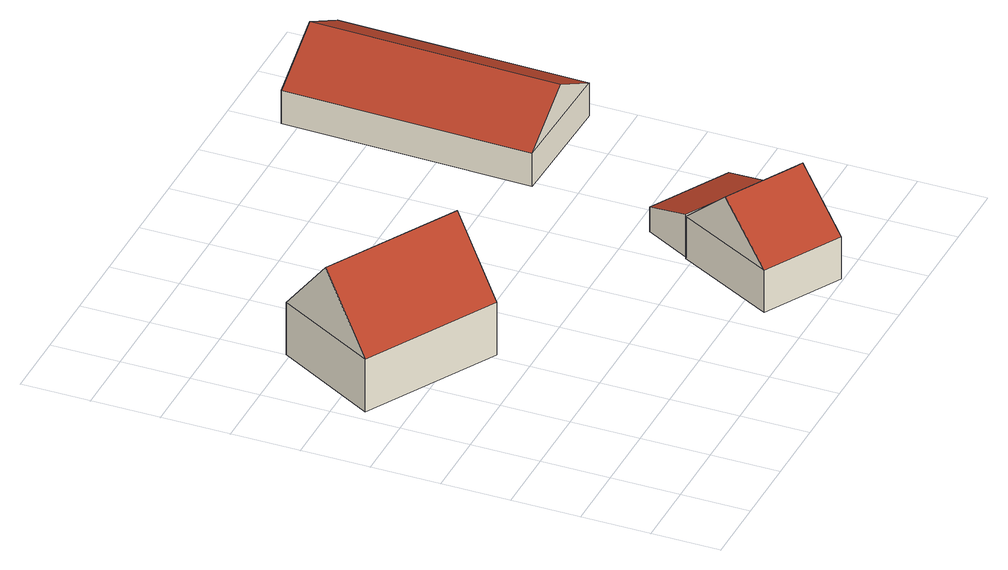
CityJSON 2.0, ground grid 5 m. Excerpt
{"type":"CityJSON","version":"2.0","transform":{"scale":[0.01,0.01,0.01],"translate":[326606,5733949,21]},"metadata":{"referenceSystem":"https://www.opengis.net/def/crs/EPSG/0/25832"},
"CityObjects":{
"building1":{"type":"Building","attributes":{"name":"Bollmannskath","Geometrietyp2DReferenz":"3000","Gemeindeschluessel":"05170012","function":"31001_1010","roofType":"3100","measuredHeight":9.17},"address":[{"country":"Germany","locality":"Hamminkeln","thoroughfareNumber":"7","thoroughfareName":"Alte Poststraße"}],"geometry":[{"type":"Solid","lod":"2","boundaries":[[[[0,1,2,3]],[[4,5,1,0]],[[6,7,5,4]],[[3,2,7,6]],[[0,8,4]],[[6,9,3]],[[3,9,8,0]],[[4,8,9,6]],[[1,5,7,2]]]],"semantics":{"surfaces":[{"type":"WallSurface"},{"type":"RoofSurface"},{"type":"GroundSurface"}],"values":[[0,0,0,0,0,0,1,1,2]]}}]},
"building2":{"type":"Building","attributes":{"Geometrietyp2DReferenz":"3000","Gemeindeschluessel":"05170012","function":"31001_2723","roofType":"3100","measuredHeight":7.04},"address":[{"country":"Germany","locality":"Hamminkeln","thoroughfareNumber":"7","thoroughfareName":"Alte Poststraße"}],"geometry":[{"type":"Solid","lod":"2","boundaries":[[[[10,11,12,13]],[[14,15,11,10]],[[16,17,15,14]],[[13,12,17,16]],[[10,18,14]],[[16,19,13]],[[13,19,18,10]],[[14,18,19,16]],[[11,15,17,12]]]],"semantics":{"surfaces":[{"type":"WallSurface"},{"type":"RoofSurface"},{"type":"GroundSurface"}],"values":[[0,0,0,0,0,0,1,1,2]]}}]},
"building3":{"type":"Building","attributes":{"Geometrietyp2DReferenz":"3000","Gemeindeschluessel":"05170012","function":"31001_2723","roofType":"2100","measuredHeight":3.35},"address":[{"country":"Germany","locality":"Hamminkeln","thoroughfareNumber":"7","thoroughfareName":"Alte Poststraße"}],"geometry":[{"type":"Solid","lod":"2","boundaries":[[[[20,21,22,23]],[[24,25,21,20]],[[26,27,25,24]],[[23,22,27,26]],[[24,20,23,26]],[[21,25,27,22]]]],"semantics":{"surfaces":[{"type":"WallSurface"},{"type":"RoofSurface"},{"type":"GroundSurface"}],"values":[[0,0,0,0,1,2]]}}]},
"building4":{"type":"Building","attributes":{"Geometrietyp2DReferenz":"3000","Gemeindeschluessel":"05170012","function":"31001_2723","roofType":"3100","measuredHeight":5.28},"address":[{"country":"Germany","locality":"Hamminkeln","thoroughfareNumber":"7","thoroughfareName":"Alte Poststraße"}],"geometry":[{"type":"Solid","lod":"2","boundaries":[[[[28,29,30,31]],[[32,33,29,28]],[[34,35,33,32]],[[31,30,35,34]],[[28,36,32]],[[34,37,31]],[[31,37,36,28]],[[32,36,37,34]],[[29,33,35,30]]]],"semantics":{"surfaces":[{"type":"WallSurface"},{"type":"RoofSurface"},{"type":"GroundSurface"}],"values":[[0,0,0,0,0,0,1,1,2]]}}]}
},
"vertices":[
[1462,2491,473],[1462,2491,59],[508,3028,59],[508,3028,473],[1045,1752,473],[1045,1752,59],[88,2288,473],[88,2288,59],[1253,2122,977],[298,2658,977],
[3109,715,419],[3109,715,84],[2538,1035,84],[2538,1035,419],[2713,1,419],[2713,1,84],[2153,312,419],[2153,312,84],[2911,358,787],[2346,674,787],
[3109,715,433],[3109,715,99],[3294,1049,99],[3294,1049,295],[2538,1035,433],[2538,1035,99],[2716,1370,295],[2716,1370,99],
[3801,2261,372],[3801,2261,111],[3837,4069,111],[3837,4069,372],[2891,2280,372],[2891,2280,111],[2927,4087,372],[2927,4087,111],[3346,2271,639],[3382,4078,639]
]}
